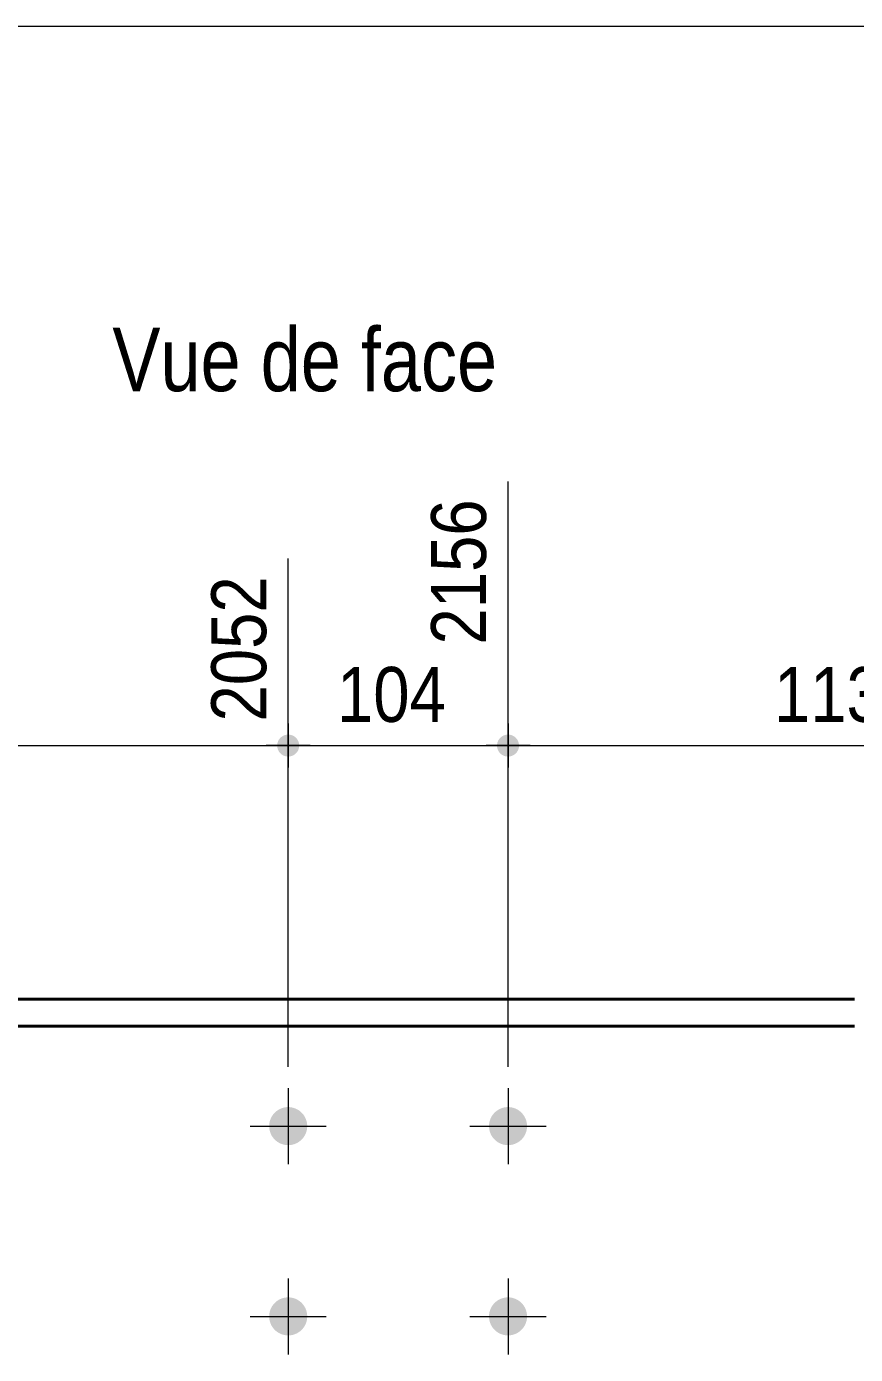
# Model space of a CAD drawing. Header units: millimetres. Extents: x 2 to 410, y 5 to 282.
# Drawn here: x 195.4 to 234.7, y 219.2 to 282 of the extents above; entities that cross this region are included whole.
import ezdxf

# ---------------------------------------------------------------- set-up
doc = ezdxf.new("R2010")
doc.units = ezdxf.units.MM
for name, color, linetype, lineweight in [('Autre type objet', 1, 'Continuous', 0), ('Boulon', 7, 'Continuous', 0), ('Cotation', 7, 'Continuous', 0), ('Feuille dessin', 5, 'Continuous', 0), ('Piece', 2, 'Continuous', 0)]:
    doc.layers.add(name, color=color, linetype=linetype, lineweight=lineweight)
doc.styles.add('ARIAL', font='ARIAL.TTF')
doc.styles.add('COMIC_SANS_MS', font='COMIC.TTF')

# ---------------------------------------------------------------- blocks, each defined once
blk = doc.blocks.new('*A1')
at = {"layer": 'Boulon'}
for points in [[(219.119, 229.945), (219.116, 229.901), (219.11, 229.857), (219.103, 229.813), (219.093, 229.77), (219.081, 229.728), (219.068, 229.686), (219.052, 229.645), (219.034, 229.604), (219.014, 229.565), (218.992, 229.526), (218.969, 229.489), (218.943, 229.453), (218.916, 229.418), (218.887, 229.385), (218.857, 229.353), (218.825, 229.322), (218.791, 229.293), (218.756, 229.266), (218.72, 229.241), (218.683, 229.217), (218.644, 229.195), (218.605, 229.175), (218.565, 229.158), (218.523, 229.142), (218.481, 229.128), (218.439, 229.116), (218.396, 229.106), (218.352, 229.099), (218.308, 229.093), (218.264, 229.09), (218.22, 229.089), (218.176, 229.09), (218.132, 229.093), (218.088, 229.099), (218.045, 229.106), (218.002, 229.116), (217.959, 229.128), (217.917, 229.142), (217.876, 229.158), (217.835, 229.175), (217.796, 229.195), (217.757, 229.217), (217.72, 229.241), (217.684, 229.266), (217.649, 229.293), (217.616, 229.322), (217.584, 229.353), (217.553, 229.385), (217.524, 229.418), (217.497, 229.453), (217.472, 229.489), (217.448, 229.526), (217.426, 229.565), (217.407, 229.604), (217.389, 229.645), (217.373, 229.686), (217.359, 229.728), (217.347, 229.77), (217.337, 229.813), (217.33, 229.857), (217.325, 229.901), (217.321, 229.945), (217.32, 229.989), (217.321, 230.033), (217.325, 230.077), (217.33, 230.121), (217.337, 230.165), (217.347, 230.208), (217.359, 230.25), (217.373, 230.292), (217.389, 230.333), (217.407, 230.374), (217.426, 230.413), (217.448, 230.452), (217.472, 230.489), (217.497, 230.525), (217.524, 230.56), (217.553, 230.593), (217.584, 230.625), (217.616, 230.656), (217.649, 230.685), (217.684, 230.712), (217.72, 230.737), (217.757, 230.761), (217.796, 230.783), (217.835, 230.803), (217.876, 230.821), (217.917, 230.836), (217.959, 230.85), (218.002, 230.862), (218.045, 230.872), (218.088, 230.879), (218.132, 230.885), (218.176, 230.888), (218.22, 230.889), (218.264, 230.888), (218.308, 230.885), (218.352, 230.879), (218.396, 230.872), (218.439, 230.862), (218.481, 230.85), (218.523, 230.836), (218.565, 230.821), (218.605, 230.803), (218.644, 230.783), (218.683, 230.761), (218.72, 230.737), (218.756, 230.712), (218.791, 230.685), (218.825, 230.656), (218.857, 230.625), (218.887, 230.593), (218.916, 230.56), (218.943, 230.525), (218.969, 230.489), (218.992, 230.452), (219.014, 230.413), (219.034, 230.374), (219.052, 230.333), (219.068, 230.292), (219.081, 230.25), (219.093, 230.208), (219.103, 230.165), (219.11, 230.121), (219.116, 230.077), (219.119, 230.033), (219.12, 229.989)], [(219.119, 220.945), (219.116, 220.901), (219.11, 220.857), (219.103, 220.813), (219.093, 220.77), (219.081, 220.728), (219.068, 220.686), (219.052, 220.645), (219.034, 220.604), (219.014, 220.565), (218.992, 220.526), (218.969, 220.489), (218.943, 220.453), (218.916, 220.418), (218.887, 220.385), (218.857, 220.353), (218.825, 220.322), (218.791, 220.293), (218.756, 220.266), (218.72, 220.241), (218.683, 220.217), (218.644, 220.195), (218.605, 220.175), (218.565, 220.158), (218.523, 220.142), (218.481, 220.128), (218.439, 220.116), (218.396, 220.106), (218.352, 220.099), (218.308, 220.093), (218.264, 220.09), (218.22, 220.089), (218.176, 220.09), (218.132, 220.093), (218.088, 220.099), (218.045, 220.106), (218.002, 220.116), (217.959, 220.128), (217.917, 220.142), (217.876, 220.158), (217.835, 220.175), (217.796, 220.195), (217.757, 220.217), (217.72, 220.241), (217.684, 220.266), (217.649, 220.293), (217.616, 220.322), (217.584, 220.353), (217.553, 220.385), (217.524, 220.418), (217.497, 220.453), (217.472, 220.489), (217.448, 220.526), (217.426, 220.565), (217.407, 220.604), (217.389, 220.645), (217.373, 220.686), (217.359, 220.728), (217.347, 220.77), (217.337, 220.813), (217.33, 220.857), (217.325, 220.901), (217.321, 220.945), (217.32, 220.989), (217.321, 221.033), (217.325, 221.077), (217.33, 221.121), (217.337, 221.165), (217.347, 221.208), (217.359, 221.25), (217.373, 221.292), (217.389, 221.333), (217.407, 221.374), (217.426, 221.413), (217.448, 221.452), (217.472, 221.489), (217.497, 221.525), (217.524, 221.56), (217.553, 221.593), (217.584, 221.625), (217.616, 221.656), (217.649, 221.685), (217.684, 221.712), (217.72, 221.737), (217.757, 221.761), (217.796, 221.783), (217.835, 221.803), (217.876, 221.821), (217.917, 221.836), (217.959, 221.85), (218.002, 221.862), (218.045, 221.872), (218.088, 221.879), (218.132, 221.885), (218.176, 221.888), (218.22, 221.889), (218.264, 221.888), (218.308, 221.885), (218.352, 221.879), (218.396, 221.872), (218.439, 221.862), (218.481, 221.85), (218.523, 221.836), (218.565, 221.821), (218.605, 221.803), (218.644, 221.783), (218.683, 221.761), (218.72, 221.737), (218.756, 221.712), (218.791, 221.685), (218.825, 221.656), (218.857, 221.625), (218.887, 221.593), (218.916, 221.56), (218.943, 221.525), (218.969, 221.489), (218.992, 221.452), (219.014, 221.413), (219.034, 221.374), (219.052, 221.333), (219.068, 221.292), (219.081, 221.25), (219.093, 221.208), (219.103, 221.165), (219.11, 221.121), (219.116, 221.077), (219.119, 221.033), (219.12, 220.989)]]:
    blk.add_hatch(color=256, dxfattribs=at).paths.add_polyline_path(points, flags=17)
at = {"layer": 'Boulon', "linetype": 'Continuous', "lineweight": 0}
for p, q in [((218.22, 231.789), (218.22, 228.189)), ((216.42, 229.989), (220.02, 229.989)), ((218.22, 222.789), (218.22, 219.189)), ((216.42, 220.989), (220.02, 220.989))]:
    blk.add_line(p, q, dxfattribs=at)
blk = doc.blocks.new('*A2')
at = {"layer": 'Boulon'}
for points in [[(208.719, 229.945), (208.716, 229.901), (208.71, 229.857), (208.703, 229.813), (208.693, 229.77), (208.681, 229.728), (208.668, 229.686), (208.652, 229.645), (208.634, 229.604), (208.614, 229.565), (208.592, 229.526), (208.569, 229.489), (208.543, 229.453), (208.516, 229.418), (208.487, 229.385), (208.457, 229.353), (208.425, 229.322), (208.391, 229.293), (208.356, 229.266), (208.32, 229.241), (208.283, 229.217), (208.244, 229.195), (208.205, 229.175), (208.165, 229.158), (208.123, 229.142), (208.081, 229.128), (208.039, 229.116), (207.996, 229.106), (207.952, 229.099), (207.908, 229.093), (207.864, 229.09), (207.82, 229.089), (207.776, 229.09), (207.732, 229.093), (207.688, 229.099), (207.645, 229.106), (207.602, 229.116), (207.559, 229.128), (207.517, 229.142), (207.476, 229.158), (207.435, 229.175), (207.396, 229.195), (207.357, 229.217), (207.32, 229.241), (207.284, 229.266), (207.249, 229.293), (207.216, 229.322), (207.184, 229.353), (207.153, 229.385), (207.124, 229.418), (207.097, 229.453), (207.072, 229.489), (207.048, 229.526), (207.026, 229.565), (207.007, 229.604), (206.989, 229.645), (206.973, 229.686), (206.959, 229.728), (206.947, 229.77), (206.937, 229.813), (206.93, 229.857), (206.925, 229.901), (206.921, 229.945), (206.92, 229.989), (206.921, 230.033), (206.925, 230.077), (206.93, 230.121), (206.937, 230.165), (206.947, 230.208), (206.959, 230.25), (206.973, 230.292), (206.989, 230.333), (207.007, 230.374), (207.026, 230.413), (207.048, 230.452), (207.072, 230.489), (207.097, 230.525), (207.124, 230.56), (207.153, 230.593), (207.184, 230.625), (207.216, 230.656), (207.249, 230.685), (207.284, 230.712), (207.32, 230.737), (207.357, 230.761), (207.396, 230.783), (207.435, 230.803), (207.476, 230.821), (207.517, 230.836), (207.559, 230.85), (207.602, 230.862), (207.645, 230.872), (207.688, 230.879), (207.732, 230.885), (207.776, 230.888), (207.82, 230.889), (207.864, 230.888), (207.908, 230.885), (207.952, 230.879), (207.996, 230.872), (208.039, 230.862), (208.081, 230.85), (208.123, 230.836), (208.165, 230.821), (208.205, 230.803), (208.244, 230.783), (208.283, 230.761), (208.32, 230.737), (208.356, 230.712), (208.391, 230.685), (208.425, 230.656), (208.457, 230.625), (208.487, 230.593), (208.516, 230.56), (208.543, 230.525), (208.569, 230.489), (208.592, 230.452), (208.614, 230.413), (208.634, 230.374), (208.652, 230.333), (208.668, 230.292), (208.681, 230.25), (208.693, 230.208), (208.703, 230.165), (208.71, 230.121), (208.716, 230.077), (208.719, 230.033), (208.72, 229.989)], [(208.719, 220.945), (208.716, 220.901), (208.71, 220.857), (208.703, 220.813), (208.693, 220.77), (208.681, 220.728), (208.668, 220.686), (208.652, 220.645), (208.634, 220.604), (208.614, 220.565), (208.592, 220.526), (208.569, 220.489), (208.543, 220.453), (208.516, 220.418), (208.487, 220.385), (208.457, 220.353), (208.425, 220.322), (208.391, 220.293), (208.356, 220.266), (208.32, 220.241), (208.283, 220.217), (208.244, 220.195), (208.205, 220.175), (208.165, 220.158), (208.123, 220.142), (208.081, 220.128), (208.039, 220.116), (207.996, 220.106), (207.952, 220.099), (207.908, 220.093), (207.864, 220.09), (207.82, 220.089), (207.776, 220.09), (207.732, 220.093), (207.688, 220.099), (207.645, 220.106), (207.602, 220.116), (207.559, 220.128), (207.517, 220.142), (207.476, 220.158), (207.435, 220.175), (207.396, 220.195), (207.357, 220.217), (207.32, 220.241), (207.284, 220.266), (207.249, 220.293), (207.216, 220.322), (207.184, 220.353), (207.153, 220.385), (207.124, 220.418), (207.097, 220.453), (207.072, 220.489), (207.048, 220.526), (207.026, 220.565), (207.007, 220.604), (206.989, 220.645), (206.973, 220.686), (206.959, 220.728), (206.947, 220.77), (206.937, 220.813), (206.93, 220.857), (206.925, 220.901), (206.921, 220.945), (206.92, 220.989), (206.921, 221.033), (206.925, 221.077), (206.93, 221.121), (206.937, 221.165), (206.947, 221.208), (206.959, 221.25), (206.973, 221.292), (206.989, 221.333), (207.007, 221.374), (207.026, 221.413), (207.048, 221.452), (207.072, 221.489), (207.097, 221.525), (207.124, 221.56), (207.153, 221.593), (207.184, 221.625), (207.216, 221.656), (207.249, 221.685), (207.284, 221.712), (207.32, 221.737), (207.357, 221.761), (207.396, 221.783), (207.435, 221.803), (207.476, 221.821), (207.517, 221.836), (207.559, 221.85), (207.602, 221.862), (207.645, 221.872), (207.688, 221.879), (207.732, 221.885), (207.776, 221.888), (207.82, 221.889), (207.864, 221.888), (207.908, 221.885), (207.952, 221.879), (207.996, 221.872), (208.039, 221.862), (208.081, 221.85), (208.123, 221.836), (208.165, 221.821), (208.205, 221.803), (208.244, 221.783), (208.283, 221.761), (208.32, 221.737), (208.356, 221.712), (208.391, 221.685), (208.425, 221.656), (208.457, 221.625), (208.487, 221.593), (208.516, 221.56), (208.543, 221.525), (208.569, 221.489), (208.592, 221.452), (208.614, 221.413), (208.634, 221.374), (208.652, 221.333), (208.668, 221.292), (208.681, 221.25), (208.693, 221.208), (208.703, 221.165), (208.71, 221.121), (208.716, 221.077), (208.719, 221.033), (208.72, 220.989)]]:
    blk.add_hatch(color=256, dxfattribs=at).paths.add_polyline_path(points, flags=17)
at = {"layer": 'Boulon', "linetype": 'Continuous', "lineweight": 0}
for p, q in [((207.82, 231.789), (207.82, 228.189)), ((206.02, 229.989), (209.62, 229.989)), ((207.82, 222.789), (207.82, 219.189)), ((206.02, 220.989), (209.62, 220.989))]:
    blk.add_line(p, q, dxfattribs=at)
blk = doc.blocks.new('*A15')
at = {"layer": 'Piece', "color": 2, "linetype": 'Continuous', "lineweight": 40}
for p, q in [((234.605829, 235.989017), (149.515547, 235.989017)), ((234.605829, 234.719017), (149.515547, 234.719017))]:
    blk.add_line(p, q, dxfattribs=at)
blk = doc.blocks.new('*A43')
at = {"layer": 'Feuille dessin', "linetype": 'Continuous', "lineweight": 0}
blk.add_line((405, 282), (5, 282), dxfattribs=at)
blk = doc.blocks.new('*A52')
at = {"layer": 'Cotation'}
for points in [[(176.276, 247.47), (176.25, 247.472), (176.225, 247.475), (176.2, 247.479), (176.175, 247.485), (176.15, 247.491), (176.126, 247.499), (176.102, 247.509), (176.079, 247.519), (176.056, 247.53), (176.034, 247.543), (176.012, 247.557), (175.991, 247.571), (175.971, 247.587), (175.952, 247.604), (175.933, 247.621), (175.916, 247.64), (175.899, 247.659), (175.884, 247.679), (175.869, 247.7), (175.855, 247.722), (175.843, 247.744), (175.831, 247.767), (175.821, 247.79), (175.812, 247.814), (175.804, 247.838), (175.797, 247.863), (175.791, 247.888), (175.787, 247.913), (175.784, 247.938), (175.782, 247.964), (175.781, 247.989), (175.782, 248.015), (175.784, 248.04), (175.787, 248.065), (175.791, 248.09), (175.797, 248.115), (175.804, 248.14), (175.812, 248.164), (175.821, 248.188), (175.831, 248.211), (175.843, 248.234), (175.855, 248.256), (175.869, 248.278), (175.884, 248.299), (175.899, 248.319), (175.916, 248.338), (175.933, 248.357), (175.952, 248.374), (175.971, 248.391), (175.991, 248.407), (176.012, 248.421), (176.034, 248.435), (176.056, 248.448), (176.079, 248.459), (176.102, 248.469), (176.126, 248.479), (176.15, 248.487), (176.175, 248.493), (176.2, 248.499), (176.225, 248.503), (176.25, 248.507), (176.276, 248.508), (176.301, 248.509), (176.327, 248.508), (176.352, 248.507), (176.377, 248.503), (176.403, 248.499), (176.428, 248.493), (176.452, 248.487), (176.476, 248.479), (176.5, 248.469), (176.524, 248.459), (176.546, 248.448), (176.569, 248.435), (176.59, 248.421), (176.611, 248.407), (176.631, 248.391), (176.65, 248.374), (176.669, 248.357), (176.686, 248.338), (176.703, 248.319), (176.719, 248.299), (176.734, 248.278), (176.747, 248.256), (176.76, 248.234), (176.771, 248.211), (176.782, 248.188), (176.791, 248.164), (176.799, 248.14), (176.806, 248.115), (176.811, 248.09), (176.816, 248.065), (176.819, 248.04), (176.821, 248.015), (176.821, 247.989), (176.821, 247.964), (176.819, 247.938), (176.816, 247.913), (176.811, 247.888), (176.806, 247.863), (176.799, 247.838), (176.791, 247.814), (176.782, 247.79), (176.771, 247.767), (176.76, 247.744), (176.747, 247.722), (176.734, 247.7), (176.719, 247.679), (176.703, 247.659), (176.686, 247.64), (176.669, 247.621), (176.65, 247.604), (176.631, 247.587), (176.611, 247.571), (176.59, 247.557), (176.569, 247.543), (176.546, 247.53), (176.524, 247.519), (176.5, 247.509), (176.476, 247.499), (176.452, 247.491), (176.428, 247.485), (176.403, 247.479), (176.377, 247.475), (176.352, 247.472), (176.327, 247.47), (176.301, 247.469)], [(207.795, 247.47), (207.769, 247.472), (207.744, 247.475), (207.719, 247.479), (207.694, 247.485), (207.669, 247.491), (207.645, 247.499), (207.621, 247.509), (207.598, 247.519), (207.575, 247.53), (207.553, 247.543), (207.531, 247.557), (207.51, 247.571), (207.49, 247.587), (207.471, 247.604), (207.452, 247.621), (207.435, 247.64), (207.418, 247.659), (207.403, 247.679), (207.388, 247.7), (207.374, 247.722), (207.362, 247.744), (207.35, 247.767), (207.34, 247.79), (207.331, 247.814), (207.323, 247.838), (207.316, 247.863), (207.31, 247.888), (207.306, 247.913), (207.303, 247.938), (207.301, 247.964), (207.3, 247.989), (207.301, 248.015), (207.303, 248.04), (207.306, 248.065), (207.31, 248.09), (207.316, 248.115), (207.323, 248.14), (207.331, 248.164), (207.34, 248.188), (207.35, 248.211), (207.362, 248.234), (207.374, 248.256), (207.388, 248.278), (207.403, 248.299), (207.418, 248.319), (207.435, 248.338), (207.452, 248.357), (207.471, 248.374), (207.49, 248.391), (207.51, 248.407), (207.531, 248.421), (207.553, 248.435), (207.575, 248.448), (207.598, 248.459), (207.621, 248.469), (207.645, 248.479), (207.669, 248.487), (207.694, 248.493), (207.719, 248.499), (207.744, 248.503), (207.769, 248.507), (207.795, 248.508), (207.82, 248.509), (207.846, 248.508), (207.871, 248.507), (207.896, 248.503), (207.922, 248.499), (207.947, 248.493), (207.971, 248.487), (207.995, 248.479), (208.019, 248.469), (208.043, 248.459), (208.065, 248.448), (208.088, 248.435), (208.109, 248.421), (208.13, 248.407), (208.15, 248.391), (208.169, 248.374), (208.188, 248.357), (208.205, 248.338), (208.222, 248.319), (208.238, 248.299), (208.253, 248.278), (208.266, 248.256), (208.279, 248.234), (208.29, 248.211), (208.301, 248.188), (208.31, 248.164), (208.318, 248.14), (208.325, 248.115), (208.33, 248.09), (208.335, 248.065), (208.338, 248.04), (208.34, 248.015), (208.34, 247.989), (208.34, 247.964), (208.338, 247.938), (208.335, 247.913), (208.33, 247.888), (208.325, 247.863), (208.318, 247.838), (208.31, 247.814), (208.301, 247.79), (208.29, 247.767), (208.279, 247.744), (208.266, 247.722), (208.253, 247.7), (208.238, 247.679), (208.222, 247.659), (208.205, 247.64), (208.188, 247.621), (208.169, 247.604), (208.15, 247.587), (208.13, 247.571), (208.109, 247.557), (208.088, 247.543), (208.065, 247.53), (208.043, 247.519), (208.019, 247.509), (207.995, 247.499), (207.971, 247.491), (207.947, 247.485), (207.922, 247.479), (207.896, 247.475), (207.871, 247.472), (207.846, 247.47), (207.82, 247.469)]]:
    blk.add_hatch(color=256, dxfattribs=at).paths.add_polyline_path(points, flags=17)
at = {"layer": 'Cotation', "linetype": 'Continuous', "lineweight": 0}
for p, q in [((176.301, 232.789), (176.301, 260.483)), ((207.82, 232.789), (207.82, 256.843)), ((176.301, 249.029), (176.301, 246.949)), ((207.82, 249.029), (207.82, 246.949)), ((177.341, 247.989), (175.261, 247.989)), ((176.301, 247.989), (175.261, 247.989)), ((176.301, 247.989), (207.82, 247.989)), ((208.86, 247.989), (206.78, 247.989)), ((207.82, 247.989), (208.86, 247.989))]:
    blk.add_line(p, q, dxfattribs=at)
at = {"layer": 'Cotation'}
for p in [(176.301, 247.989), (207.82, 247.989)]:
    blk.add_point(p, dxfattribs=at)
at = {"layer": 'Cotation', "style": 'ARIAL', "width": 0.85}
blk.add_text('2052', height=2.6, rotation=90.00021, dxfattribs=at).set_placement((206.78, 249.129))
blk.add_text('315', height=2.6, dxfattribs=at).set_placement((189.168, 249.109))
blk = doc.blocks.new('*A53')
at = {"layer": 'Cotation'}
for points in [[(207.795, 247.47), (207.769, 247.472), (207.744, 247.475), (207.719, 247.479), (207.694, 247.485), (207.669, 247.491), (207.645, 247.499), (207.621, 247.509), (207.598, 247.519), (207.575, 247.53), (207.553, 247.543), (207.531, 247.557), (207.51, 247.571), (207.49, 247.587), (207.471, 247.604), (207.452, 247.621), (207.435, 247.64), (207.418, 247.659), (207.403, 247.679), (207.388, 247.7), (207.374, 247.722), (207.362, 247.744), (207.35, 247.767), (207.34, 247.79), (207.331, 247.814), (207.323, 247.838), (207.316, 247.863), (207.31, 247.888), (207.306, 247.913), (207.303, 247.938), (207.301, 247.964), (207.3, 247.989), (207.301, 248.015), (207.303, 248.04), (207.306, 248.065), (207.31, 248.09), (207.316, 248.115), (207.323, 248.14), (207.331, 248.164), (207.34, 248.188), (207.35, 248.211), (207.362, 248.234), (207.374, 248.256), (207.388, 248.278), (207.403, 248.299), (207.418, 248.319), (207.435, 248.338), (207.452, 248.357), (207.471, 248.374), (207.49, 248.391), (207.51, 248.407), (207.531, 248.421), (207.553, 248.435), (207.575, 248.448), (207.598, 248.459), (207.621, 248.469), (207.645, 248.479), (207.669, 248.487), (207.694, 248.493), (207.719, 248.499), (207.744, 248.503), (207.769, 248.507), (207.795, 248.508), (207.82, 248.509), (207.846, 248.508), (207.871, 248.507), (207.896, 248.503), (207.922, 248.499), (207.947, 248.493), (207.971, 248.487), (207.995, 248.479), (208.019, 248.469), (208.043, 248.459), (208.065, 248.448), (208.088, 248.435), (208.109, 248.421), (208.13, 248.407), (208.15, 248.391), (208.169, 248.374), (208.188, 248.357), (208.205, 248.338), (208.222, 248.319), (208.238, 248.299), (208.253, 248.278), (208.266, 248.256), (208.279, 248.234), (208.29, 248.211), (208.301, 248.188), (208.31, 248.164), (208.318, 248.14), (208.325, 248.115), (208.33, 248.09), (208.335, 248.065), (208.338, 248.04), (208.34, 248.015), (208.34, 247.989), (208.34, 247.964), (208.338, 247.938), (208.335, 247.913), (208.33, 247.888), (208.325, 247.863), (208.318, 247.838), (208.31, 247.814), (208.301, 247.79), (208.29, 247.767), (208.279, 247.744), (208.266, 247.722), (208.253, 247.7), (208.238, 247.679), (208.222, 247.659), (208.205, 247.64), (208.188, 247.621), (208.169, 247.604), (208.15, 247.587), (208.13, 247.571), (208.109, 247.557), (208.088, 247.543), (208.065, 247.53), (208.043, 247.519), (208.019, 247.509), (207.995, 247.499), (207.971, 247.491), (207.947, 247.485), (207.922, 247.479), (207.896, 247.475), (207.871, 247.472), (207.846, 247.47), (207.82, 247.469)], [(218.195, 247.47), (218.169, 247.472), (218.144, 247.475), (218.119, 247.479), (218.094, 247.485), (218.069, 247.491), (218.045, 247.499), (218.021, 247.509), (217.998, 247.519), (217.975, 247.53), (217.953, 247.543), (217.931, 247.557), (217.91, 247.571), (217.89, 247.587), (217.871, 247.604), (217.852, 247.621), (217.835, 247.64), (217.818, 247.659), (217.803, 247.679), (217.788, 247.7), (217.774, 247.722), (217.762, 247.744), (217.75, 247.767), (217.74, 247.79), (217.731, 247.814), (217.723, 247.838), (217.716, 247.863), (217.71, 247.888), (217.706, 247.913), (217.703, 247.938), (217.701, 247.964), (217.7, 247.989), (217.701, 248.015), (217.703, 248.04), (217.706, 248.065), (217.71, 248.09), (217.716, 248.115), (217.723, 248.14), (217.731, 248.164), (217.74, 248.188), (217.75, 248.211), (217.762, 248.234), (217.774, 248.256), (217.788, 248.278), (217.803, 248.299), (217.818, 248.319), (217.835, 248.338), (217.852, 248.357), (217.871, 248.374), (217.89, 248.391), (217.91, 248.407), (217.931, 248.421), (217.953, 248.435), (217.975, 248.448), (217.998, 248.459), (218.021, 248.469), (218.045, 248.479), (218.069, 248.487), (218.094, 248.493), (218.119, 248.499), (218.144, 248.503), (218.169, 248.507), (218.195, 248.508), (218.22, 248.509), (218.246, 248.508), (218.271, 248.507), (218.296, 248.503), (218.322, 248.499), (218.347, 248.493), (218.371, 248.487), (218.395, 248.479), (218.419, 248.469), (218.443, 248.459), (218.465, 248.448), (218.488, 248.435), (218.509, 248.421), (218.53, 248.407), (218.55, 248.391), (218.569, 248.374), (218.588, 248.357), (218.605, 248.338), (218.622, 248.319), (218.638, 248.299), (218.653, 248.278), (218.666, 248.256), (218.679, 248.234), (218.69, 248.211), (218.701, 248.188), (218.71, 248.164), (218.718, 248.14), (218.725, 248.115), (218.73, 248.09), (218.735, 248.065), (218.738, 248.04), (218.74, 248.015), (218.74, 247.989), (218.74, 247.964), (218.738, 247.938), (218.735, 247.913), (218.73, 247.888), (218.725, 247.863), (218.718, 247.838), (218.71, 247.814), (218.701, 247.79), (218.69, 247.767), (218.679, 247.744), (218.666, 247.722), (218.653, 247.7), (218.638, 247.679), (218.622, 247.659), (218.605, 247.64), (218.588, 247.621), (218.569, 247.604), (218.55, 247.587), (218.53, 247.571), (218.509, 247.557), (218.488, 247.543), (218.465, 247.53), (218.443, 247.519), (218.419, 247.509), (218.395, 247.499), (218.371, 247.491), (218.347, 247.485), (218.322, 247.479), (218.296, 247.475), (218.271, 247.472), (218.246, 247.47), (218.22, 247.469)]]:
    blk.add_hatch(color=256, dxfattribs=at).paths.add_polyline_path(points, flags=17)
at = {"layer": 'Cotation', "linetype": 'Continuous', "lineweight": 0}
for p, q in [((218.22, 232.789), (218.22, 260.483)), ((207.82, 232.789), (207.82, 256.843)), ((207.82, 249.029), (207.82, 246.949)), ((218.22, 249.029), (218.22, 246.949)), ((208.86, 247.989), (206.78, 247.989)), ((207.82, 247.989), (206.78, 247.989)), ((207.82, 247.989), (218.22, 247.989)), ((219.26, 247.989), (217.18, 247.989)), ((218.22, 247.989), (219.26, 247.989))]:
    blk.add_line(p, q, dxfattribs=at)
at = {"layer": 'Cotation'}
for p in [(207.82, 247.989), (218.22, 247.989)]:
    blk.add_point(p, dxfattribs=at)
at = {"layer": 'Cotation', "style": 'ARIAL', "width": 0.85}
blk.add_text('2156', height=2.6, rotation=90.00021, dxfattribs=at).set_placement((217.18, 252.769))
blk.add_text('104', height=2.6, dxfattribs=at).set_placement((210.128, 249.109))
blk = doc.blocks.new('*A54')
at = {"layer": 'Cotation'}
for points in [[(218.195, 247.47), (218.169, 247.472), (218.144, 247.475), (218.119, 247.479), (218.094, 247.485), (218.069, 247.491), (218.045, 247.499), (218.021, 247.509), (217.998, 247.519), (217.975, 247.53), (217.953, 247.543), (217.931, 247.557), (217.91, 247.571), (217.89, 247.587), (217.871, 247.604), (217.852, 247.621), (217.835, 247.64), (217.818, 247.659), (217.803, 247.679), (217.788, 247.7), (217.774, 247.722), (217.762, 247.744), (217.75, 247.767), (217.74, 247.79), (217.731, 247.814), (217.723, 247.838), (217.716, 247.863), (217.71, 247.888), (217.706, 247.913), (217.703, 247.938), (217.701, 247.964), (217.7, 247.989), (217.701, 248.015), (217.703, 248.04), (217.706, 248.065), (217.71, 248.09), (217.716, 248.115), (217.723, 248.14), (217.731, 248.164), (217.74, 248.188), (217.75, 248.211), (217.762, 248.234), (217.774, 248.256), (217.788, 248.278), (217.803, 248.299), (217.818, 248.319), (217.835, 248.338), (217.852, 248.357), (217.871, 248.374), (217.89, 248.391), (217.91, 248.407), (217.931, 248.421), (217.953, 248.435), (217.975, 248.448), (217.998, 248.459), (218.021, 248.469), (218.045, 248.479), (218.069, 248.487), (218.094, 248.493), (218.119, 248.499), (218.144, 248.503), (218.169, 248.507), (218.195, 248.508), (218.22, 248.509), (218.246, 248.508), (218.271, 248.507), (218.296, 248.503), (218.322, 248.499), (218.347, 248.493), (218.371, 248.487), (218.395, 248.479), (218.419, 248.469), (218.443, 248.459), (218.465, 248.448), (218.488, 248.435), (218.509, 248.421), (218.53, 248.407), (218.55, 248.391), (218.569, 248.374), (218.588, 248.357), (218.605, 248.338), (218.622, 248.319), (218.638, 248.299), (218.653, 248.278), (218.666, 248.256), (218.679, 248.234), (218.69, 248.211), (218.701, 248.188), (218.71, 248.164), (218.718, 248.14), (218.725, 248.115), (218.73, 248.09), (218.735, 248.065), (218.738, 248.04), (218.74, 248.015), (218.74, 247.989), (218.74, 247.964), (218.738, 247.938), (218.735, 247.913), (218.73, 247.888), (218.725, 247.863), (218.718, 247.838), (218.71, 247.814), (218.701, 247.79), (218.69, 247.767), (218.679, 247.744), (218.666, 247.722), (218.653, 247.7), (218.638, 247.679), (218.622, 247.659), (218.605, 247.64), (218.588, 247.621), (218.569, 247.604), (218.55, 247.587), (218.53, 247.571), (218.509, 247.557), (218.488, 247.543), (218.465, 247.53), (218.443, 247.519), (218.419, 247.509), (218.395, 247.499), (218.371, 247.491), (218.347, 247.485), (218.322, 247.479), (218.296, 247.475), (218.271, 247.472), (218.246, 247.47), (218.22, 247.469)], [(251.066, 247.47), (251.041, 247.472), (251.015, 247.475), (250.99, 247.479), (250.965, 247.485), (250.941, 247.491), (250.916, 247.499), (250.892, 247.509), (250.869, 247.519), (250.846, 247.53), (250.824, 247.543), (250.803, 247.557), (250.782, 247.571), (250.762, 247.587), (250.742, 247.604), (250.724, 247.621), (250.706, 247.64), (250.69, 247.659), (250.674, 247.679), (250.659, 247.7), (250.645, 247.722), (250.633, 247.744), (250.621, 247.767), (250.611, 247.79), (250.602, 247.814), (250.594, 247.838), (250.587, 247.863), (250.581, 247.888), (250.577, 247.913), (250.574, 247.938), (250.572, 247.964), (250.571, 247.989), (250.572, 248.015), (250.574, 248.04), (250.577, 248.065), (250.581, 248.09), (250.587, 248.115), (250.594, 248.14), (250.602, 248.164), (250.611, 248.188), (250.621, 248.211), (250.633, 248.234), (250.645, 248.256), (250.659, 248.278), (250.674, 248.299), (250.69, 248.319), (250.706, 248.338), (250.724, 248.357), (250.742, 248.374), (250.762, 248.391), (250.782, 248.407), (250.803, 248.421), (250.824, 248.435), (250.846, 248.448), (250.869, 248.459), (250.892, 248.469), (250.916, 248.479), (250.941, 248.487), (250.965, 248.493), (250.99, 248.499), (251.015, 248.503), (251.041, 248.507), (251.066, 248.508), (251.091, 248.509), (251.117, 248.508), (251.142, 248.507), (251.168, 248.503), (251.193, 248.499), (251.218, 248.493), (251.242, 248.487), (251.267, 248.479), (251.29, 248.469), (251.314, 248.459), (251.337, 248.448), (251.359, 248.435), (251.38, 248.421), (251.401, 248.407), (251.421, 248.391), (251.441, 248.374), (251.459, 248.357), (251.477, 248.338), (251.493, 248.319), (251.509, 248.299), (251.524, 248.278), (251.537, 248.256), (251.55, 248.234), (251.562, 248.211), (251.572, 248.188), (251.581, 248.164), (251.589, 248.14), (251.596, 248.115), (251.601, 248.09), (251.606, 248.065), (251.609, 248.04), (251.611, 248.015), (251.611, 247.989), (251.611, 247.964), (251.609, 247.938), (251.606, 247.913), (251.601, 247.888), (251.596, 247.863), (251.589, 247.838), (251.581, 247.814), (251.572, 247.79), (251.562, 247.767), (251.55, 247.744), (251.537, 247.722), (251.524, 247.7), (251.509, 247.679), (251.493, 247.659), (251.477, 247.64), (251.459, 247.621), (251.441, 247.604), (251.421, 247.587), (251.401, 247.571), (251.38, 247.557), (251.359, 247.543), (251.337, 247.53), (251.314, 247.519), (251.29, 247.509), (251.267, 247.499), (251.242, 247.491), (251.218, 247.485), (251.193, 247.479), (251.168, 247.475), (251.142, 247.472), (251.117, 247.47), (251.091, 247.469)]]:
    blk.add_hatch(color=256, dxfattribs=at).paths.add_polyline_path(points, flags=17)
at = {"layer": 'Cotation', "linetype": 'Continuous', "lineweight": 0}
for p, q in [((218.22, 232.789), (218.22, 260.483)), ((251.091, 232.789), (251.091, 256.843)), ((218.22, 249.029), (218.22, 246.949)), ((251.091, 249.029), (251.091, 246.949)), ((219.26, 247.989), (217.18, 247.989)), ((218.22, 247.989), (217.18, 247.989)), ((218.22, 247.989), (251.091, 247.989)), ((252.131, 247.989), (250.051, 247.989)), ((251.091, 247.989), (252.131, 247.989))]:
    blk.add_line(p, q, dxfattribs=at)
at = {"layer": 'Cotation'}
for p in [(218.22, 247.989), (251.091, 247.989)]:
    blk.add_point(p, dxfattribs=at)
at = {"layer": 'Cotation', "style": 'ARIAL', "width": 0.85}
blk.add_text('3292', height=2.6, rotation=90.00021, dxfattribs=at).set_placement((250.051, 249.129))
blk.add_text('1136', height=2.6, dxfattribs=at).set_placement((230.799, 249.109))
blk = doc.blocks.new('*A73')
at = {"layer": 'Autre type objet', "style": 'COMIC_SANS_MS', "width": 0.85}
blk.add_text('Vue de face', height=3, dxfattribs=at).set_placement((199.503315, 264.752689))

msp = doc.modelspace()

# ---------------------------------------------------------------- block references
at = {"lineweight": 0}
for name in ['*A43', '*A73', '*A52', '*A53', '*A54', '*A15', '*A2', '*A1']:
    msp.add_blockref(name, (0, 0), dxfattribs=at)

doc.saveas('drawing.dxf')
